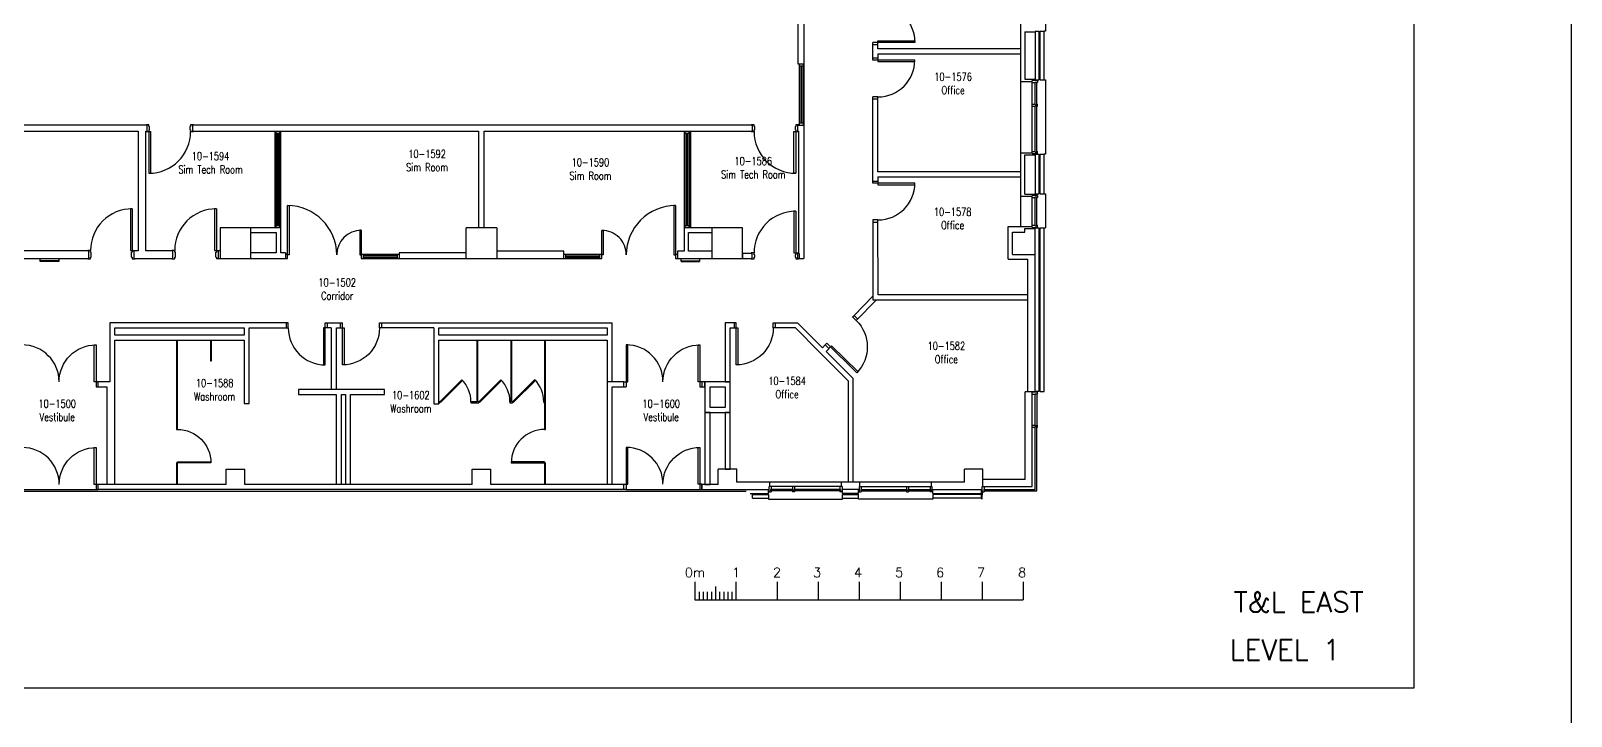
# Model space of a CAD drawing. Extents: x 11182 to 734459, y -1391328 to 152085.
# Drawn here: x 166715 to 204274, y -1106651 to -1089940 of the extents above; entities that cross this region are included whole.
import ezdxf
from ezdxf.enums import TextEntityAlignment as Align

# ---------------------------------------------------------------- set-up
doc = ezdxf.new("R2010")
doc.units = 0
doc.header["$LTSCALE"] = 500
doc.header["$MEASUREMENT"] = 0
doc.layers.get('0').update_dxf_attribs({"linetype": 'CONTINUOUS'})
doc.layers.add('0_Defpoints', color=106, linetype='CONTINUOUS', plot=False)
for name, color, linetype in [('0_room_data', 7, 'CONTINUOUS'), ('0_text', 7, 'CONTINUOUS'), ('1_Wall_Exist', 251, 'CONTINUOUS'), ('3_Text', 7, 'CONTINUOUS')]:
    doc.layers.add(name, color=color, linetype=linetype)
doc.styles.add('1_200', font='simplex.shx', dxfattribs={"width": 0.75, "height": 460})
doc.styles.get("Standard").update_dxf_attribs({"font": 'ROMANS', "height": 200})

# ---------------------------------------------------------------- blocks, each defined once
blk = doc.blocks.new('room_data')
at = {"layer": '3_Text', "style": '1_200', "width": 0.75}
for tag, p in [('ROOMNUM', (0, 0)), ('ROOMUSE', (0, -575))]:
    blk.add_attdef(tag, text='', height=345, dxfattribs=at).set_placement(p, align=Align.MIDDLE_CENTER)

msp = doc.modelspace()

# ---------------------------------------------------------------- linework, layer by layer
for p, q in [((182910, -1103371), (182910, -1103817)), ((183910, -1103371), (183910, -1103817)), ((184910, -1103371), (184910, -1103817)), ((185910, -1103371), (185910, -1103817)), ((186910, -1103371), (186910, -1103817)), ((187910, -1103371), (187910, -1103817)), ((188910, -1103371), (188910, -1103817)), ((189910, -1103371), (189910, -1103817)), ((190910, -1103371), (190910, -1103817)), ((182910, -1103817), (190910, -1103817)), ((183010, -1103618), (183010, -1103817)), ((183110, -1103618), (183110, -1103817)), ((183210, -1103618), (183210, -1103817)), ((183310, -1103618), (183310, -1103817)), ((183410, -1103485), (183410, -1103817)), ((183510, -1103618), (183510, -1103817)), ((183610, -1103618), (183610, -1103817)), ((183710, -1103618), (183710, -1103817)), ((183810, -1103618), (183810, -1103817))]:
    msp.add_line(p, q)
at = {"layer": '0_Defpoints'}
msp.add_line((204274, -1033261), (204274, -1136702), dxfattribs=at)
msp.add_lwpolyline([(142803, -1068952), (200437, -1068952), (200437, -1105967), (142803, -1105967)], close=True, dxfattribs=at)
at = {"layer": '1_Wall_Exist'}
for p, q in [((190847, -1084497), (190847, -1094712)), ((191458, -1088137), (191458, -1089947)), ((185419, -1089474), (185419, -1090744)), ((185561, -1089332), (185561, -1095491)), ((191205, -1089947), (191305, -1089947)), ((191305, -1091137), (191305, -1089947)), ((191330, -1091137), (191330, -1089947)), ((191330, -1089947), (191420, -1089947)), ((191420, -1091137), (191420, -1089947)), ((191458, -1089947), (191420, -1089947)), ((187246, -1090652), (187246, -1090227)), ((188271, -1090227), (187246, -1090227)), ((187246, -1090277), (187371, -1090277)), ((187371, -1090377), (187371, -1090187)), ((187371, -1090187), (188271, -1090187)), ((188271, -1090187), (188271, -1090227)), ((190955, -1089962), (191205, -1089962)), ((190955, -1089962), (190955, -1091122)), ((191205, -1089962), (191205, -1091122)), ((187246, -1090602), (187371, -1090602)), ((188271, -1090652), (187246, -1090652)), ((190847, -1090377), (187371, -1090377)), ((187371, -1090502), (190847, -1090502)), ((187371, -1090502), (187371, -1090692)), ((187371, -1090692), (188271, -1090692)), ((188271, -1090692), (188271, -1090652)), ((185419, -1090744), (185561, -1090744)), ((185453, -1090744), (185453, -1092244)), ((185453, -1090793), (185553, -1090793)), ((185489, -1090793), (185489, -1092193)), ((185515, -1092193), (185515, -1090793)), ((185553, -1092244), (185553, -1090744)), ((190847, -1091172), (191132, -1091172)), ((190955, -1091122), (191205, -1091122)), ((191132, -1092932), (191132, -1091152)), ((191261, -1091152), (191132, -1091152)), ((191132, -1091202), (191205, -1091202)), ((191205, -1091137), (191305, -1091137)), ((191205, -1091741), (191205, -1091189)), ((191205, -1091189), (191242, -1091189)), ((191242, -1091741), (191242, -1091189)), ((191242, -1091202), (191261, -1091202)), ((191261, -1091152), (191261, -1091202)), ((191330, -1091137), (191420, -1091137)), ((191420, -1091137), (191458, -1091137)), ((191458, -1091137), (191458, -1092947)), ((187247, -1093652), (187246, -1091552)), ((187371, -1091552), (187246, -1091552)), ((187246, -1091602), (187371, -1091602)), ((187372, -1093377), (187371, -1091552)), ((191132, -1091727), (191205, -1091727)), ((191132, -1091777), (191205, -1091777)), ((191205, -1091741), (191242, -1091741)), ((191205, -1092896), (191205, -1091766)), ((191205, -1091766), (191242, -1091766)), ((191242, -1091727), (191261, -1091727)), ((191242, -1092896), (191242, -1091766)), ((191242, -1091777), (191261, -1091777)), ((191261, -1091777), (191261, -1091727)), ((185553, -1092193), (185453, -1092193)), ((160673, -1092384), (169333, -1092384)), ((169545, -1092244), (161571, -1092244)), ((169333, -1092384), (169333, -1095306)), ((169518, -1092384), (169545, -1092384)), ((169518, -1095306), (169518, -1092384)), ((169594, -1092231), (169526, -1092231)), ((169526, -1092231), (169526, -1092244)), ((169526, -1092384), (169526, -1092396)), ((169526, -1092396), (169640, -1092396)), ((169545, -1092244), (169545, -1092384)), ((169594, -1092276), (169594, -1092231)), ((169594, -1092276), (169611, -1092276)), ((169594, -1092352), (169594, -1093413)), ((169611, -1092352), (169594, -1092352)), ((169611, -1092352), (169611, -1092276)), ((169640, -1093413), (169640, -1092396)), ((170594, -1092276), (170594, -1092352)), ((170610, -1092276), (170594, -1092276)), ((170594, -1092352), (170610, -1092352)), ((170610, -1092231), (170610, -1092276)), ((170680, -1092231), (170610, -1092231)), ((170610, -1092352), (170610, -1092396)), ((170610, -1092396), (170680, -1092396)), ((184301, -1092244), (170661, -1092244)), ((170661, -1092244), (170661, -1092384)), ((170661, -1092384), (177634, -1092384)), ((170680, -1092244), (170680, -1092231)), ((170680, -1092396), (170680, -1092384)), ((172669, -1092384), (172669, -1094747)), ((172688, -1092384), (172688, -1094747)), ((172688, -1092435), (172788, -1092435)), ((172726, -1092435), (172726, -1094697)), ((172752, -1094697), (172752, -1092435)), ((172788, -1094747), (172788, -1092384)), ((172809, -1095353), (172809, -1092384)), ((177634, -1092384), (177634, -1094747)), ((177773, -1094747), (177773, -1092384)), ((177773, -1092384), (184301, -1092384)), ((182647, -1092384), (182647, -1095309)), ((182666, -1092384), (182666, -1094747)), ((182704, -1092435), (182704, -1094697)), ((182730, -1094697), (182730, -1092435)), ((182766, -1094747), (182766, -1092384)), ((182787, -1092384), (182787, -1094747)), ((182808, -1094747), (182808, -1092384)), ((184350, -1092231), (184282, -1092231)), ((184282, -1092231), (184282, -1092244)), ((184282, -1092384), (184282, -1092396)), ((184282, -1092396), (184350, -1092396)), ((184301, -1092244), (184301, -1092384)), ((184350, -1092276), (184350, -1092231)), ((184367, -1092276), (184350, -1092276)), ((184350, -1092396), (184350, -1092352)), ((184350, -1092352), (184367, -1092352)), ((184367, -1092352), (184367, -1092276)), ((185322, -1093413), (185322, -1092396)), ((185322, -1092396), (185436, -1092396)), ((185349, -1092276), (185366, -1092276)), ((185349, -1092276), (185349, -1092352)), ((185366, -1092352), (185349, -1092352)), ((185436, -1092231), (185366, -1092231)), ((185366, -1092231), (185366, -1092276)), ((185366, -1092352), (185366, -1093413)), ((185417, -1092244), (185561, -1092244)), ((185417, -1092384), (185417, -1092244)), ((185436, -1092384), (185417, -1092384)), ((185436, -1092244), (185436, -1092231)), ((185436, -1092384), (185436, -1095368)), ((190847, -1092912), (191132, -1092912)), ((190955, -1092962), (191205, -1092962)), ((190955, -1093922), (190955, -1092962)), ((191132, -1092882), (191205, -1092882)), ((191132, -1092932), (191261, -1092932)), ((191205, -1092896), (191242, -1092896)), ((191205, -1092947), (191305, -1092947)), ((191205, -1092962), (191205, -1093922)), ((191242, -1092882), (191261, -1092882)), ((191261, -1092932), (191261, -1092882)), ((191305, -1093913), (191305, -1092947)), ((191330, -1093913), (191330, -1092947)), ((191330, -1092947), (191420, -1092947)), ((191420, -1093913), (191420, -1092947)), ((191458, -1092947), (191420, -1092947)), ((169594, -1093413), (169640, -1093413)), ((185366, -1093413), (185322, -1093413)), ((187247, -1093602), (187372, -1093602)), ((188272, -1093652), (187247, -1093652)), ((190847, -1093377), (187372, -1093377)), ((187372, -1093502), (190847, -1093502)), ((187372, -1093502), (187372, -1093692)), ((187372, -1093692), (188272, -1093692)), ((188272, -1093692), (188272, -1093652)), ((190847, -1093972), (191132, -1093972)), ((190955, -1093922), (191205, -1093922)), ((191132, -1094732), (191132, -1093952)), ((191261, -1093952), (191132, -1093952)), ((191132, -1094002), (191205, -1094002)), ((191205, -1093913), (191305, -1093913)), ((191205, -1094696), (191205, -1093989)), ((191205, -1093989), (191242, -1093989)), ((191242, -1094696), (191242, -1093989)), ((191242, -1094002), (191261, -1094002)), ((191261, -1093952), (191261, -1094002)), ((191330, -1093913), (191458, -1093913)), ((191458, -1093913), (191458, -1094747)), ((169187, -1094279), (169143, -1094279)), ((169143, -1094279), (169143, -1095294)), ((169187, -1094279), (169187, -1095340)), ((171240, -1094279), (171195, -1094279)), ((171195, -1094279), (171195, -1095294)), ((171240, -1094279), (171240, -1095340)), ((172974, -1095493), (172974, -1094203)), ((172974, -1094203), (173014, -1094203)), ((173014, -1094203), (173014, -1095402)), ((182433, -1094203), (182393, -1094203)), ((182393, -1094203), (182393, -1095404)), ((182433, -1094203), (182433, -1095493)), ((185366, -1094339), (185322, -1094339)), ((185322, -1094339), (185322, -1095355)), ((185366, -1094339), (185366, -1095400)), ((172809, -1094747), (171335, -1094747)), ((171335, -1094747), (171335, -1095491)), ((172080, -1095491), (172080, -1094747)), ((172788, -1094697), (172688, -1094697)), ((174774, -1094802), (174734, -1094802)), ((174734, -1094802), (174734, -1095402)), ((174774, -1094802), (174774, -1095493)), ((177331, -1095493), (177331, -1094747)), ((178076, -1094747), (177331, -1094747)), ((178076, -1094747), (178076, -1095493)), ((180635, -1094805), (180673, -1094805)), ((180635, -1095493), (180635, -1094805)), ((180673, -1094805), (180673, -1095404)), ((184072, -1094747), (182647, -1094747)), ((182766, -1094697), (182666, -1094697)), ((183329, -1095493), (183329, -1094747)), ((184072, -1095491), (184072, -1094747)), ((187247, -1094552), (187248, -1096502)), ((187372, -1094552), (187247, -1094552)), ((187247, -1094602), (187372, -1094602)), ((187373, -1096377), (187372, -1094552)), ((190547, -1095505), (190547, -1094712)), ((190547, -1094712), (191132, -1094712)), ((190955, -1094762), (191205, -1094762)), ((190955, -1094847), (190955, -1094762)), ((191132, -1094682), (191205, -1094682)), ((191132, -1094732), (191261, -1094732)), ((191205, -1094696), (191242, -1094696)), ((191205, -1094747), (191305, -1094747)), ((191205, -1098752), (191205, -1094762)), ((191242, -1094682), (191261, -1094682)), ((191261, -1094732), (191261, -1094682)), ((191305, -1098737), (191305, -1094747)), ((191330, -1098737), (191330, -1094747)), ((191330, -1094747), (191458, -1094747)), ((191420, -1098737), (191420, -1094747)), ((172080, -1094855), (172701, -1094855)), ((172701, -1094855), (172701, -1095353)), ((182755, -1095309), (182755, -1094855)), ((182755, -1094855), (183329, -1094855)), ((190655, -1094847), (190955, -1094847)), ((190655, -1095397), (190655, -1094847)), ((165337, -1095491), (168122, -1095491)), ((168122, -1095306), (166082, -1095306)), ((166944, -1095561), (166944, -1095491)), ((166944, -1095544), (167395, -1095544)), ((167395, -1095561), (166944, -1095561)), ((167395, -1095491), (167395, -1095561)), ((168173, -1095294), (168103, -1095294)), ((168103, -1095294), (168103, -1095306)), ((168103, -1095491), (168103, -1095503)), ((168103, -1095503), (168173, -1095503)), ((168122, -1095306), (168122, -1095491)), ((168173, -1095340), (168173, -1095294)), ((168188, -1095340), (168173, -1095340)), ((168173, -1095503), (168173, -1095459)), ((168173, -1095459), (168188, -1095459)), ((168188, -1095459), (168188, -1095340)), ((169143, -1095294), (169257, -1095294)), ((169187, -1095340), (169172, -1095340)), ((169172, -1095459), (169172, -1095340)), ((169172, -1095459), (169187, -1095459)), ((169187, -1095459), (169187, -1095503)), ((169187, -1095503), (169257, -1095503)), ((169333, -1095306), (169238, -1095306)), ((169238, -1095491), (169238, -1095306)), ((169238, -1095491), (170174, -1095491)), ((169257, -1095306), (169257, -1095294)), ((169257, -1095503), (169257, -1095491)), ((170174, -1095306), (169518, -1095306)), ((170225, -1095294), (170155, -1095294)), ((170155, -1095294), (170155, -1095306)), ((170155, -1095491), (170155, -1095503)), ((170155, -1095503), (170225, -1095503)), ((170174, -1095306), (170174, -1095491)), ((170225, -1095340), (170225, -1095294)), ((170240, -1095340), (170225, -1095340)), ((170225, -1095503), (170225, -1095459)), ((170225, -1095459), (170240, -1095459)), ((170240, -1095459), (170240, -1095340)), ((171195, -1095294), (171309, -1095294)), ((171225, -1095459), (171225, -1095340)), ((171225, -1095340), (171240, -1095340)), ((171225, -1095459), (171240, -1095459)), ((171240, -1095459), (171240, -1095503)), ((171309, -1095503), (171240, -1095503)), ((171335, -1095306), (171290, -1095306)), ((171290, -1095491), (171290, -1095306)), ((171290, -1095491), (172923, -1095491)), ((171309, -1095306), (171309, -1095294)), ((171309, -1095491), (171309, -1095503)), ((172701, -1095353), (172080, -1095353)), ((172923, -1095353), (172809, -1095353)), ((172923, -1095353), (172923, -1095493)), ((172974, -1095393), (172923, -1095393)), ((172923, -1095493), (172974, -1095493)), ((173014, -1095402), (172974, -1095402)), ((174734, -1095402), (174774, -1095402)), ((175700, -1095393), (174774, -1095393)), ((174774, -1095493), (177331, -1095493)), ((174825, -1095493), (174825, -1095393)), ((175649, -1095429), (174825, -1095429)), ((174825, -1095455), (175649, -1095455)), ((175649, -1095393), (175649, -1095493)), ((177331, -1095353), (175700, -1095353)), ((175700, -1095353), (175700, -1095493)), ((177331, -1095491), (178076, -1095491)), ((179709, -1095309), (178076, -1095309)), ((178076, -1095493), (180635, -1095493)), ((179709, -1095493), (179709, -1095309)), ((180635, -1095393), (179709, -1095393)), ((179758, -1095493), (179758, -1095393)), ((180584, -1095431), (179758, -1095431)), ((179758, -1095457), (180584, -1095457)), ((180584, -1095393), (180584, -1095493)), ((180673, -1095404), (180635, -1095404)), ((182393, -1095404), (182433, -1095404)), ((182484, -1095393), (182433, -1095393)), ((182433, -1095493), (183329, -1095493)), ((182647, -1095309), (182484, -1095309)), ((182484, -1095309), (182484, -1095493)), ((182569, -1095563), (182569, -1095493)), ((182569, -1095546), (183020, -1095546)), ((182569, -1095563), (183020, -1095563)), ((183329, -1095309), (182755, -1095309)), ((183020, -1095493), (183020, -1095563)), ((183329, -1095491), (184301, -1095491)), ((184301, -1095368), (184070, -1095368)), ((184070, -1095368), (184070, -1095491)), ((184350, -1095355), (184282, -1095355)), ((184282, -1095355), (184282, -1095368)), ((184282, -1095491), (184282, -1095503)), ((184282, -1095503), (184350, -1095503)), ((184301, -1095491), (184301, -1095368)), ((184350, -1095400), (184350, -1095355)), ((184367, -1095400), (184350, -1095400)), ((184350, -1095503), (184350, -1095459)), ((184350, -1095459), (184367, -1095459)), ((184367, -1095459), (184367, -1095400)), ((185322, -1095355), (185436, -1095355)), ((185349, -1095400), (185349, -1095459)), ((185366, -1095400), (185349, -1095400)), ((185349, -1095459), (185366, -1095459)), ((185366, -1095459), (185366, -1095503)), ((185366, -1095503), (185436, -1095503)), ((185453, -1095368), (185417, -1095368)), ((185417, -1095491), (185417, -1095368)), ((185417, -1095491), (185561, -1095491)), ((185436, -1095503), (185436, -1095491)), ((185453, -1095368), (185453, -1095491)), ((190547, -1095505), (191024, -1095505)), ((190655, -1095397), (191205, -1095397)), ((191024, -1098742), (191024, -1095505)), ((187248, -1096413), (186788, -1096881)), ((187335, -1096502), (186843, -1097004)), ((187248, -1096502), (191024, -1096502)), ((191024, -1096377), (187373, -1096377)), ((172993, -1097060), (168643, -1097060)), ((168643, -1097060), (168643, -1098497)), ((172943, -1097060), (172943, -1097185)), ((172993, -1097185), (172993, -1097060)), ((173893, -1098085), (173893, -1097060)), ((173893, -1097060), (174318, -1097060)), ((173943, -1097060), (173943, -1097185)), ((174268, -1097185), (174268, -1097060)), ((174318, -1098085), (174318, -1097060)), ((175218, -1097060), (180893, -1097060)), ((175218, -1097185), (175218, -1097060)), ((175268, -1097060), (175268, -1097185)), ((180893, -1098497), (180893, -1097060)), ((183918, -1097060), (183643, -1097060)), ((183643, -1097060), (183643, -1098497)), ((183868, -1097060), (183868, -1097185)), ((183918, -1098085), (183918, -1097060)), ((184818, -1097060), (185409, -1097060)), ((184818, -1097185), (184818, -1097060)), ((184868, -1097060), (184868, -1097185)), ((186017, -1097667), (185409, -1097060)), ((186753, -1096916), (186788, -1096881)), ((186843, -1097004), (186753, -1096916)), ((186788, -1096881), (186878, -1096968)), ((168768, -1097185), (171918, -1097185)), ((168768, -1097360), (168768, -1097185)), ((171918, -1097360), (168768, -1097360)), ((171918, -1097185), (171918, -1097360)), ((172043, -1097185), (172993, -1097185)), ((172043, -1099025), (172043, -1097185)), ((174043, -1097185), (173853, -1097185)), ((173853, -1097185), (173853, -1098085)), ((174043, -1097185), (174043, -1098685)), ((174168, -1097185), (174358, -1097185)), ((174168, -1098685), (174168, -1097185)), ((174358, -1097185), (174358, -1098085)), ((176543, -1097185), (175218, -1097185)), ((176543, -1097185), (176543, -1099036)), ((176668, -1097185), (180768, -1097185)), ((176668, -1097360), (176668, -1097185)), ((180768, -1097360), (176668, -1097360)), ((180768, -1097185), (180768, -1097360)), ((183768, -1097185), (183958, -1097185)), ((183768, -1098497), (183768, -1097185)), ((183958, -1097185), (183958, -1098085)), ((185357, -1097185), (184818, -1097185)), ((185357, -1097185), (185928, -1097756)), ((168262, -1098497), (168262, -1097597)), ((168262, -1097597), (168306, -1097597)), ((168306, -1097597), (168306, -1098622)), ((168768, -1101000), (168768, -1097485)), ((168768, -1097485), (171918, -1097485)), ((170268, -1097485), (170268, -1099660)), ((170293, -1099660), (170293, -1097485)), ((171093, -1097485), (171093, -1097985)), ((171118, -1097985), (171118, -1097485)), ((171918, -1097485), (171918, -1099025)), ((176668, -1097485), (180768, -1097485)), ((176668, -1099036), (176668, -1097485)), ((177593, -1097485), (177593, -1098985)), ((177618, -1098985), (177618, -1097485)), ((178418, -1097485), (178418, -1098985)), ((178443, -1098985), (178443, -1097485)), ((179243, -1097485), (179243, -1098985)), ((179268, -1099660), (179268, -1097485)), ((180768, -1097485), (180768, -1101000)), ((181274, -1097597), (181230, -1097597)), ((181230, -1097597), (181230, -1098622)), ((181274, -1098497), (181274, -1097597)), ((182985, -1098497), (182985, -1097597)), ((182985, -1097597), (183030, -1097597)), ((183030, -1097597), (183030, -1098622)), ((185928, -1097756), (186643, -1098471)), ((186088, -1097595), (186017, -1097667)), ((186123, -1097559), (186088, -1097595)), ((186088, -1097595), (186177, -1097682)), ((186105, -1097756), (186240, -1097618)), ((186768, -1098419), (186105, -1097756)), ((186855, -1098277), (186123, -1097559)), ((186240, -1097618), (186883, -1098248)), ((171093, -1097985), (171118, -1097985)), ((173853, -1098085), (173893, -1098085)), ((174358, -1098085), (174318, -1098085)), ((183958, -1098085), (183918, -1098085)), ((168306, -1098497), (168262, -1098497)), ((168643, -1098497), (168306, -1098497)), ((168357, -1098622), (168357, -1098497)), ((177225, -1098446), (176686, -1098985)), ((176704, -1099003), (177243, -1098464)), ((177243, -1098464), (177225, -1098446)), ((178175, -1098446), (177637, -1098985)), ((177655, -1099003), (178193, -1098464)), ((178193, -1098464), (178175, -1098446)), ((179000, -1098446), (178462, -1098985)), ((178480, -1099003), (179018, -1098464)), ((179018, -1098464), (179000, -1098446)), ((180893, -1098497), (180768, -1098497)), ((181179, -1098497), (180893, -1098497)), ((181179, -1098622), (181179, -1098497)), ((181179, -1098497), (181230, -1098497)), ((181230, -1098497), (181274, -1098497)), ((183030, -1098497), (182985, -1098497)), ((183152, -1098497), (183030, -1098497)), ((183080, -1098497), (183080, -1098622)), ((183152, -1098622), (183152, -1098497)), ((183152, -1098497), (183152, -1099247)), ((183768, -1098497), (183152, -1098497)), ((183643, -1098497), (183768, -1098497)), ((183768, -1099247), (183768, -1098497)), ((186643, -1098471), (186643, -1100941)), ((186768, -1100941), (186768, -1098419)), ((186883, -1098248), (186855, -1098277)), ((168306, -1098622), (168357, -1098622)), ((168357, -1098622), (168568, -1098622)), ((168568, -1098622), (168568, -1101000)), ((173239, -1098685), (173239, -1098810)), ((175339, -1098685), (173239, -1098685)), ((173239, -1098810), (174164, -1098810)), ((174164, -1098810), (174164, -1101000)), ((174289, -1101000), (174289, -1098810)), ((174289, -1098810), (174389, -1098810)), ((174389, -1098810), (174389, -1101000)), ((174514, -1101000), (174514, -1098810)), ((174514, -1098810), (175339, -1098810)), ((175339, -1098810), (175339, -1098685)), ((180893, -1101000), (180893, -1098622)), ((180893, -1098622), (181230, -1098622)), ((183030, -1098622), (183152, -1098622)), ((183277, -1099122), (183277, -1098622)), ((183277, -1098622), (183643, -1098622)), ((183643, -1098622), (183643, -1099122)), ((190964, -1100881), (190964, -1098742)), ((191205, -1098742), (190964, -1098742)), ((191132, -1101049), (191132, -1098752)), ((191261, -1098752), (191132, -1098752)), ((191132, -1098802), (191205, -1098802)), ((191305, -1098737), (191205, -1098737)), ((191205, -1098791), (191242, -1098791)), ((191205, -1099566), (191205, -1098791)), ((191242, -1098791), (191242, -1099566)), ((191242, -1098802), (191261, -1098802)), ((191261, -1098802), (191261, -1098752)), ((191330, -1098737), (191420, -1098737)), ((171918, -1099025), (172043, -1099025)), ((176543, -1099036), (176668, -1099036)), ((176686, -1098985), (176668, -1098985)), ((176668, -1099010), (176686, -1099010)), ((176686, -1099010), (176686, -1098985)), ((176686, -1098985), (176704, -1099003)), ((177448, -1098985), (177448, -1099010)), ((177593, -1098985), (177448, -1098985)), ((177448, -1099010), (177637, -1099010)), ((177637, -1098985), (177618, -1098985)), ((177637, -1099010), (177637, -1098985)), ((177637, -1098985), (177655, -1099003)), ((178399, -1098985), (178399, -1099010)), ((178418, -1098985), (178399, -1098985)), ((178399, -1099010), (178462, -1099010)), ((178462, -1098985), (178443, -1098985)), ((178462, -1099010), (178462, -1098985)), ((178462, -1098985), (178480, -1099003)), ((179224, -1098985), (179224, -1099010)), ((179243, -1098985), (179224, -1098985)), ((179224, -1099010), (179243, -1099010)), ((179243, -1099010), (179243, -1099660)), ((183277, -1099247), (183152, -1099247)), ((183152, -1099247), (183152, -1101000)), ((183152, -1099247), (183768, -1099247)), ((183643, -1099122), (183277, -1099122)), ((183277, -1101000), (183277, -1099247)), ((183768, -1099247), (183643, -1099247)), ((183643, -1099247), (183643, -1100631)), ((183768, -1100631), (183768, -1099247)), ((170268, -1099660), (170293, -1099660)), ((179243, -1099660), (179268, -1099660)), ((191132, -1099552), (191205, -1099552)), ((191132, -1099602), (191205, -1099602)), ((191205, -1099566), (191242, -1099566)), ((191205, -1101122), (191205, -1099591)), ((191205, -1099591), (191242, -1099591)), ((191242, -1099552), (191261, -1099552)), ((191242, -1101159), (191242, -1099591)), ((191242, -1099602), (191261, -1099602)), ((191261, -1099602), (191261, -1099552)), ((181274, -1100097), (181230, -1100097)), ((181230, -1100097), (181230, -1101122)), ((181274, -1100997), (181274, -1100097)), ((182985, -1100997), (182985, -1100097)), ((182985, -1100097), (183030, -1100097)), ((183030, -1100097), (183030, -1101122)), ((168264, -1101000), (168264, -1100100)), ((168264, -1100100), (168308, -1100100)), ((168308, -1100100), (168308, -1101125)), ((171106, -1100472), (170268, -1100472)), ((170268, -1100472), (170268, -1101000)), ((170293, -1101000), (170293, -1100447)), ((170293, -1100447), (171106, -1100447)), ((171106, -1100447), (171106, -1100472)), ((179243, -1100447), (178430, -1100447)), ((178430, -1100447), (178430, -1100472)), ((178430, -1100472), (179268, -1100472)), ((179243, -1100447), (179243, -1101000)), ((179268, -1101000), (179268, -1100472)), ((171479, -1100631), (171931, -1100631)), ((171479, -1101000), (171479, -1100631)), ((171931, -1101000), (171931, -1100631)), ((177479, -1100631), (177931, -1100631)), ((177479, -1101000), (177479, -1100631)), ((177931, -1101000), (177931, -1100631)), ((183931, -1100631), (183479, -1100631)), ((183479, -1101000), (183479, -1100631)), ((183643, -1100631), (183768, -1100631)), ((183931, -1100941), (183931, -1100631)), ((189931, -1100631), (189479, -1100631)), ((189479, -1100941), (189479, -1100631)), ((189931, -1101047), (189931, -1100631)), ((184154, -1101172), (165159, -1101172)), ((166508, -1101125), (168308, -1101125)), ((168359, -1101000), (168264, -1101000)), ((168308, -1101125), (168359, -1101125)), ((171479, -1101000), (168359, -1101000)), ((168359, -1101122), (168359, -1101000)), ((168359, -1101125), (168359, -1101000)), ((181179, -1101122), (168359, -1101122)), ((177479, -1101000), (171931, -1101000)), ((181179, -1101000), (177931, -1101000)), ((181179, -1101122), (181179, -1100997)), ((181179, -1100997), (181274, -1100997)), ((181179, -1101122), (181179, -1101000)), ((181230, -1101122), (181179, -1101122)), ((181230, -1101122), (183030, -1101122)), ((183080, -1100997), (182985, -1100997)), ((183030, -1101122), (183080, -1101122)), ((183080, -1101122), (183080, -1100997)), ((183479, -1101000), (183080, -1101000)), ((183080, -1101000), (183080, -1101122)), ((183080, -1101122), (184715, -1101122)), ((183152, -1101000), (183277, -1101000)), ((189479, -1100941), (183931, -1100941)), ((184255, -1101222), (184700, -1101222)), ((184700, -1101222), (184700, -1101122)), ((186495, -1101049), (184715, -1101049)), ((184715, -1101178), (184715, -1101049)), ((184715, -1101178), (184765, -1101178)), ((184731, -1101049), (184731, -1100941)), ((185304, -1101122), (184752, -1101122)), ((184752, -1101122), (184752, -1101159)), ((185304, -1101159), (184752, -1101159)), ((184765, -1101049), (184765, -1101122)), ((184765, -1101159), (184765, -1101178)), ((185290, -1101049), (185290, -1101122)), ((185290, -1101159), (185290, -1101178)), ((185340, -1101178), (185290, -1101178)), ((185304, -1101122), (185304, -1101159)), ((186459, -1101122), (185329, -1101122)), ((185329, -1101122), (185329, -1101159)), ((186459, -1101159), (185329, -1101159)), ((185340, -1101049), (185340, -1101122)), ((185340, -1101159), (185340, -1101178)), ((186445, -1101049), (186445, -1101122)), ((186445, -1101159), (186445, -1101178)), ((186495, -1101178), (186445, -1101178)), ((186459, -1101122), (186459, -1101159)), ((186479, -1101049), (186479, -1100941)), ((186495, -1101049), (186495, -1101178)), ((186915, -1101122), (186495, -1101122)), ((186510, -1101222), (186510, -1101122)), ((186900, -1101222), (186510, -1101222)), ((186900, -1101222), (186900, -1101122)), ((186915, -1101049), (188695, -1101049)), ((186915, -1101049), (186915, -1101178)), ((186915, -1101178), (186965, -1101178)), ((186931, -1101049), (186931, -1100941)), ((186952, -1101122), (188082, -1101122)), ((186952, -1101122), (186952, -1101159)), ((186952, -1101159), (188082, -1101159)), ((186965, -1101049), (186965, -1101122)), ((186965, -1101159), (186965, -1101178)), ((188070, -1101049), (188070, -1101122)), ((188070, -1101159), (188070, -1101178)), ((188070, -1101178), (188120, -1101178)), ((188082, -1101122), (188082, -1101159)), ((188107, -1101122), (188659, -1101122)), ((188107, -1101122), (188107, -1101159)), ((188107, -1101159), (188659, -1101159)), ((188120, -1101049), (188120, -1101122)), ((188120, -1101159), (188120, -1101178)), ((188645, -1101049), (188645, -1101122)), ((188645, -1101159), (188645, -1101178)), ((188695, -1101178), (188645, -1101178)), ((188659, -1101122), (188659, -1101159)), ((188679, -1101049), (188679, -1100941)), ((188695, -1101178), (188695, -1101049)), ((188695, -1101122), (189900, -1101122)), ((188710, -1101222), (188710, -1101122)), ((188710, -1101222), (189900, -1101222)), ((189900, -1101222), (189900, -1101122)), ((189912, -1101171), (189907, -1101355)), ((189908, -1101356), (189913, -1101172)), ((189927, -1101171), (189912, -1101171)), ((189913, -1101172), (189927, -1101172)), ((189915, -1101049), (191132, -1101049)), ((189915, -1101178), (189915, -1101049)), ((189915, -1101178), (189965, -1101178)), ((189927, -1101172), (189927, -1101171)), ((190964, -1100881), (189931, -1100881)), ((189952, -1101122), (191205, -1101122)), ((189952, -1101122), (189952, -1101159)), ((189952, -1101159), (191242, -1101159)), ((189965, -1101049), (189965, -1101122)), ((189965, -1101159), (189965, -1101178)), ((184310, -1101247), (184700, -1101247)), ((184310, -1101337), (184310, -1101247)), ((184310, -1101337), (184700, -1101337)), ((184700, -1101247), (184700, -1101362)), ((184700, -1101362), (186510, -1101362)), ((186510, -1101247), (186900, -1101247)), ((186510, -1101362), (186510, -1101247)), ((186510, -1101337), (186900, -1101337)), ((186900, -1101362), (186900, -1101247)), ((188710, -1101362), (186900, -1101362)), ((189900, -1101247), (188710, -1101247)), ((188710, -1101247), (188710, -1101362)), ((189900, -1101337), (188710, -1101337)), ((189900, -1101337), (189900, -1101247)), ((189902, -1101347), (189902, -1101356)), ((189903, -1101347), (189902, -1101347)), ((189902, -1101356), (189908, -1101356)), ((189903, -1101355), (189903, -1101347)), ((189907, -1101355), (189903, -1101355))]:
    msp.add_line(p, q, dxfattribs=at)
msp.add_lwpolyline([(182666, -1092435), (182766, -1092435)], dxfattribs=at)
at = {"layer": '1_Wall_Exist', "extrusion": (0, 0, -1)}
for centre, radius, start, end in [((-187371, -1090227), 900, 89.9813, 179.9813), ((-186212, -1097646), 900, 134.4571, 224.4571), ((-174318, -1097185), 900, 180, 270), ((-183918, -1097185), 900, 180, 270), ((-168306, -1098497), 900, 0, 90), ((-183030, -1098497), 900, 360, 90), ((-170293, -1100472), 813, 90, 180), ((-183030, -1100997), 900, 360, 90), ((-168308, -1101000), 900, 0, 90)]:
    msp.add_arc(centre, radius, start, end, dxfattribs=at)
at = {"layer": '1_Wall_Exist'}
for centre, radius, start, end in [((187371, -1090652), 900, 270.0187, 0.0187), ((169592, -1092394), 1019, 270.1194, 359.8806), ((185369, -1092394), 1019, 180.1194, 269.8806), ((187372, -1093652), 900, 270.0187, 0.0187), ((169184, -1095291), 1011, 89.8291, 180.1709), ((171236, -1095291), 1011, 89.8291, 180.1709), ((172974, -1095404), 1201, 0.0845, 90.0166), ((182434, -1095403), 1200, 90.0448, 180.0563), ((185365, -1095354), 1015, 89.927, 180.073), ((174775, -1095403), 600, 90.083, 179.917), ((180637, -1095402), 597, 359.7833, 90.2167), ((173893, -1097185), 900, 180, 270), ((166506, -1098497), 900, 360, 90), ((181230, -1098497), 900, 0, 90), ((176686, -1098985), 762, 0, 45), ((177637, -1098985), 762, 0, 45), ((178462, -1098985), 762, 0, 45), ((179243, -1100472), 813, 90, 180), ((181230, -1100997), 900, 0, 90), ((166508, -1101000), 900, 360, 90)]:
    msp.add_arc(centre, radius, start, end, dxfattribs=at)

# ---------------------------------------------------------------- block references
at = {"layer": '0_room_data', "xscale": 0.5657139806978375, "yscale": 0.5657139806978375, "zscale": 0.5657139806978375}
for p, values in [((189203, -1091059), {'ROOMNUM': '10-1576', 'ROOMUSE': 'Office'}), ((171098, -1092995), {'ROOMNUM': '10-1594', 'ROOMUSE': 'Sim Tech Room'}), ((176378, -1092942), {'ROOMNUM': '10-1592', 'ROOMUSE': 'Sim Room'}), ((180361, -1093147), {'ROOMNUM': '10-1590', 'ROOMUSE': 'Sim Room'}), ((184331, -1093116), {'ROOMNUM': '10-1586', 'ROOMUSE': 'Sim Tech Room'}), ((189192, -1094353), {'ROOMNUM': '10-1578', 'ROOMUSE': 'Office'}), ((174186, -1096075), {'ROOMNUM': '10-1502', 'ROOMUSE': 'Corridor'}), ((189039, -1097623), {'ROOMNUM': '10-1582', 'ROOMUSE': 'Office'}), ((171198, -1098529), {'ROOMNUM': '10-1588', 'ROOMUSE': 'Washroom'}), ((185155, -1098475), {'ROOMNUM': '10-1584', 'ROOMUSE': 'Office'}), ((167360, -1099031), {'ROOMNUM': '10-1500', 'ROOMUSE': 'Vestibule'}), ((175982, -1098822), {'ROOMNUM': '10-1602', 'ROOMUSE': 'Washroom'}), ((182087, -1099031), {'ROOMNUM': '10-1600', 'ROOMUSE': 'Vestibule'})]:
    msp.add_blockref('room_data', p, dxfattribs=at).add_auto_attribs(values)

# ---------------------------------------------------------------- texts
at = {"layer": '0_text'}
for s, p in [('0m', (182910, -1103146)), ('1', (183910, -1103146)), ('2', (184910, -1103146)), ('3', (185887, -1103146)), ('4', (186887, -1103146)), ('5', (187887, -1103146)), ('6', (188887, -1103146)), ('7', (189887, -1103146)), ('8', (190887, -1103146))]:
    msp.add_text(s, height=231, rotation=0, dxfattribs=at).set_placement(p, align=Align.MIDDLE_CENTER)
for s, p in [('T&L EAST', (196046, -1104116)), ('LEVEL 1', (195946, -1105282))]:
    msp.add_text(s, height=500, rotation=0, dxfattribs=at).set_placement(p)

doc.saveas('drawing.dxf')
